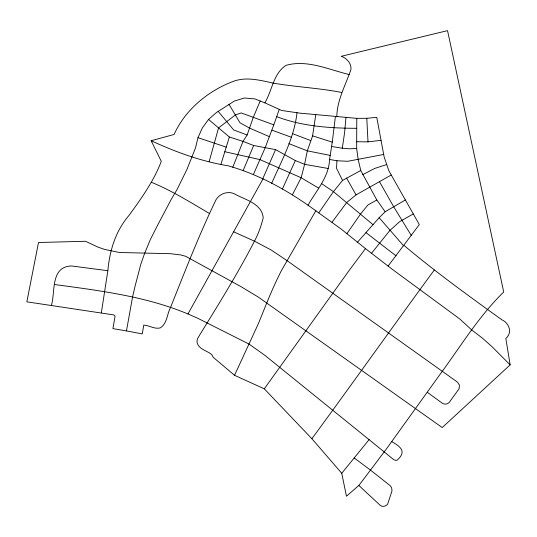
<?xml version="1.0" encoding="UTF-8"?>
<svg xmlns="http://www.w3.org/2000/svg" width="537" height="537" viewBox="0 0 537 537"><rect width="100%" height="100%" fill="white"/><g stroke="black" fill="none" stroke-linecap="round" stroke-linejoin="round"><path stroke-width="0.81" d="M357.514 242.167L379.162 217.72L385.136 211.753L376.826 199.986L360.75 170.504L358.139 159.281L356.662 148.447L356.783 118.348L299.955 113.153L281.65 110.488L264.835 102.835L254.988 98.942L244.476 97.996L234.374 101.057L216.505 112.455L208.557 119.449L202.308 127.994L197.992 137.66L195.488 147.964L186.889 169.544L177.129 189.393L171.081 199.65L157.133 226.117L150.4 239.468L144.675 253.256L140.916 263.882L135.17 285.785L132.599 296.813L126.464 330.906L112.911 328.624L115.066 316.125L113.703 314.904L26.85 301.828L38.503 242.509L85.464 241.274L98.016 247.148L104.567 249.396L119.55 252.504L170.41 253.692L180.633 254.921L185.601 256.25L241.012 286.651L258.445 297.176L442.213 427.559L510.15 364.865L505.834 338.451C512.654 332.732 509.344 323.173 501.914 319.817C468.606 295.927 435.379 271.789 403.985 245.409M335.37 116.69L332.275 142.157L329.543 159.462L336.934 160.751L336.531 168.316L342.552 180.405L333.443 191.642L318.803 212.847M345.942 117.67L344.586 132.72L342.311 148.199L331.611 146.487M336.8 116.844C337.041 101.01 344.559 87.148 349.788 72.663C353.635 65.977 347.614 58.238 341.21 56.311L447.536 30.636L503.719 292.014C479.622 315.407 462.035 344.177 442.367 371.161L386.707 448.543L364.697 477.802L358.823 485.448L346.459 496.222L341.74 473.265L311.89 438.729L264.291 388.822L234.535 375.303L213.243 357.306L211.766 354.621C207.114 350.621 199.267 349.5 197.193 343.096A7.713 7.713 0 0 1 198.234 337.377C217.666 305.728 237.448 274.219 254.471 241.173C258.391 233.83 261.204 225.889 263.224 217.821C261.922 203.208 244.469 199.677 233.978 193.622C227.614 190.917 219.714 193.716 216.129 199.536C199.052 234.743 185.003 271.346 170.451 307.641C166.926 314.252 167.229 323.757 160.154 327.939C154.401 329.349 149.38 325.409 143.768 325.1L142.278 333.92L126.464 330.906M51.404 305.419C55.526 291.792 50.256 266.788 71.361 265.949L107.85 270.708C109.635 250.618 115.589 230.977 128.94 215.498C141.325 198.448 153.75 181.191 161.281 161.328L151.152 140.728L174.075 134.465C185.426 109.313 208.853 90.189 234.562 80.912C247.409 76.717 260.687 80.429 273.393 83.161C296.055 87.054 319.112 88.008 341.686 92.478M292.39 194.824L301.123 177.734L304.6 164.322L307.312 150.837L312.594 135.854L315.783 114.623M308.043 205.174C316.253 190.561 328.959 177.15 329.543 159.462M101.332 312.89L107.85 270.708M271.648 183.392C281.63 160.456 294.263 138.016 296.995 112.716M209.182 161.536L218.579 127.9L235.334 114.972L241.2 112.931L273.81 124.839L279.26 109.4M220.989 164.201L229.353 136.989L208.557 119.449M232.783 167.242L243.013 141.412L247.141 135.002L253.169 117.65L260.203 101.003M253.35 174.592L265.077 147.97L273.81 124.839M243.194 170.477L253.665 145.5L275.582 149.622L295.323 160.55L304.6 164.322L328.154 168.484M262.761 178.734L275.582 149.622M264.835 102.835C272.185 90.719 273.34 73.381 286.087 65.319C307.211 59.365 328.805 69.656 349.164 74.536M282.341 189.138L295.323 160.55M234.535 375.303L258.337 323.771L266.735 303.063A419.867 419.867 0 0 1 281.267 270.87L315.81 210.779C289.262 191.347 259.962 174.747 228.158 165.805C201.247 161.402 175.807 152.078 151.152 140.728M54.66 284.529C99.775 290.645 145.628 296.29 187.957 313.957L263.023 178.855M346.922 233.655L360.582 213.981L367.899 204.986L376.826 199.986M264.291 388.822L348.963 270.708L365.462 248.604L341.129 229.03L315.81 210.779M311.89 438.729C353.024 382.727 393.218 326.026 434.305 269.99M332.041 222.19L346.701 202.503L356.051 194.871L391.258 175.015M388.09 266.077L419.31 224.573L388.882 170.82L384.13 156.878L376.766 117.361L366.791 118.294L356.783 118.348M371.517 253.276L389.916 230.4L399.77 221.58L413.289 213.927M341.74 473.265L369.08 439.655L393.896 459.793L396.138 460.471L397.293 460.075C406.898 451.375 400.595 446.744 391.681 441.568M385.136 211.753L405.381 199.959M342.552 180.405L360.75 170.504M362.683 174.693L374.698 168.437L386.741 164.537M383.673 154.468L347.741 161.288L336.934 160.751M356.467 141.734L367.999 141.869L381.008 140.338M356.662 148.447L349.493 148.809L342.311 148.199M356.649 128.303C329.711 128.242 302.069 126.323 276.703 116.636M330.168 155.401L307.312 150.837L288.926 143.661M224.822 151.723L259.955 159.596L301.123 177.734L318.669 188.131M312.594 135.854L332.275 142.157M229.353 136.989L243.013 141.412L253.665 145.5M197.992 137.66L226.231 147.125M271.977 130.162L291.423 137.271M247.141 135.002L233.676 129.961L218.163 111.32M292.813 133.753L310.735 140.58M269.52 136.727L249.403 128.021L239.945 122.711L228.963 104.285M187.957 313.957L197.676 318.233L249.134 344.123L264.721 355.205L369.08 439.655M233.608 231.796L254.471 241.173L271.232 250.02L286.98 260.579L457.43 382.096L459.457 385.096L459.115 388.707L448.979 402.763C446.878 404.603 443.69 404.536 441.602 402.703L427.264 392.258M151.488 182.325C171.867 190.628 190.474 202.368 209.443 213.484M321.576 183.614L333.443 191.642L373.067 224.708M354.205 457.94L370.268 469.942L390.084 485.569L390.976 486.75L391.688 488.032L391.976 490.959L387.64 504.156C385.949 506.257 382.787 507.156 380.464 505.545L358.823 485.448M365.462 248.604L392.339 269.352L459.625 318.85L471.768 330L482.078 337.867L491.805 346.466L510.15 364.865M365.999 232.642L396.011 255.82M403.656 245.845L379.162 217.72M411.329 235.521L393.554 206.537L379.498 181.694M346.553 178.049L356.051 194.871M366.791 118.294L367.999 141.869"/></g></svg>
